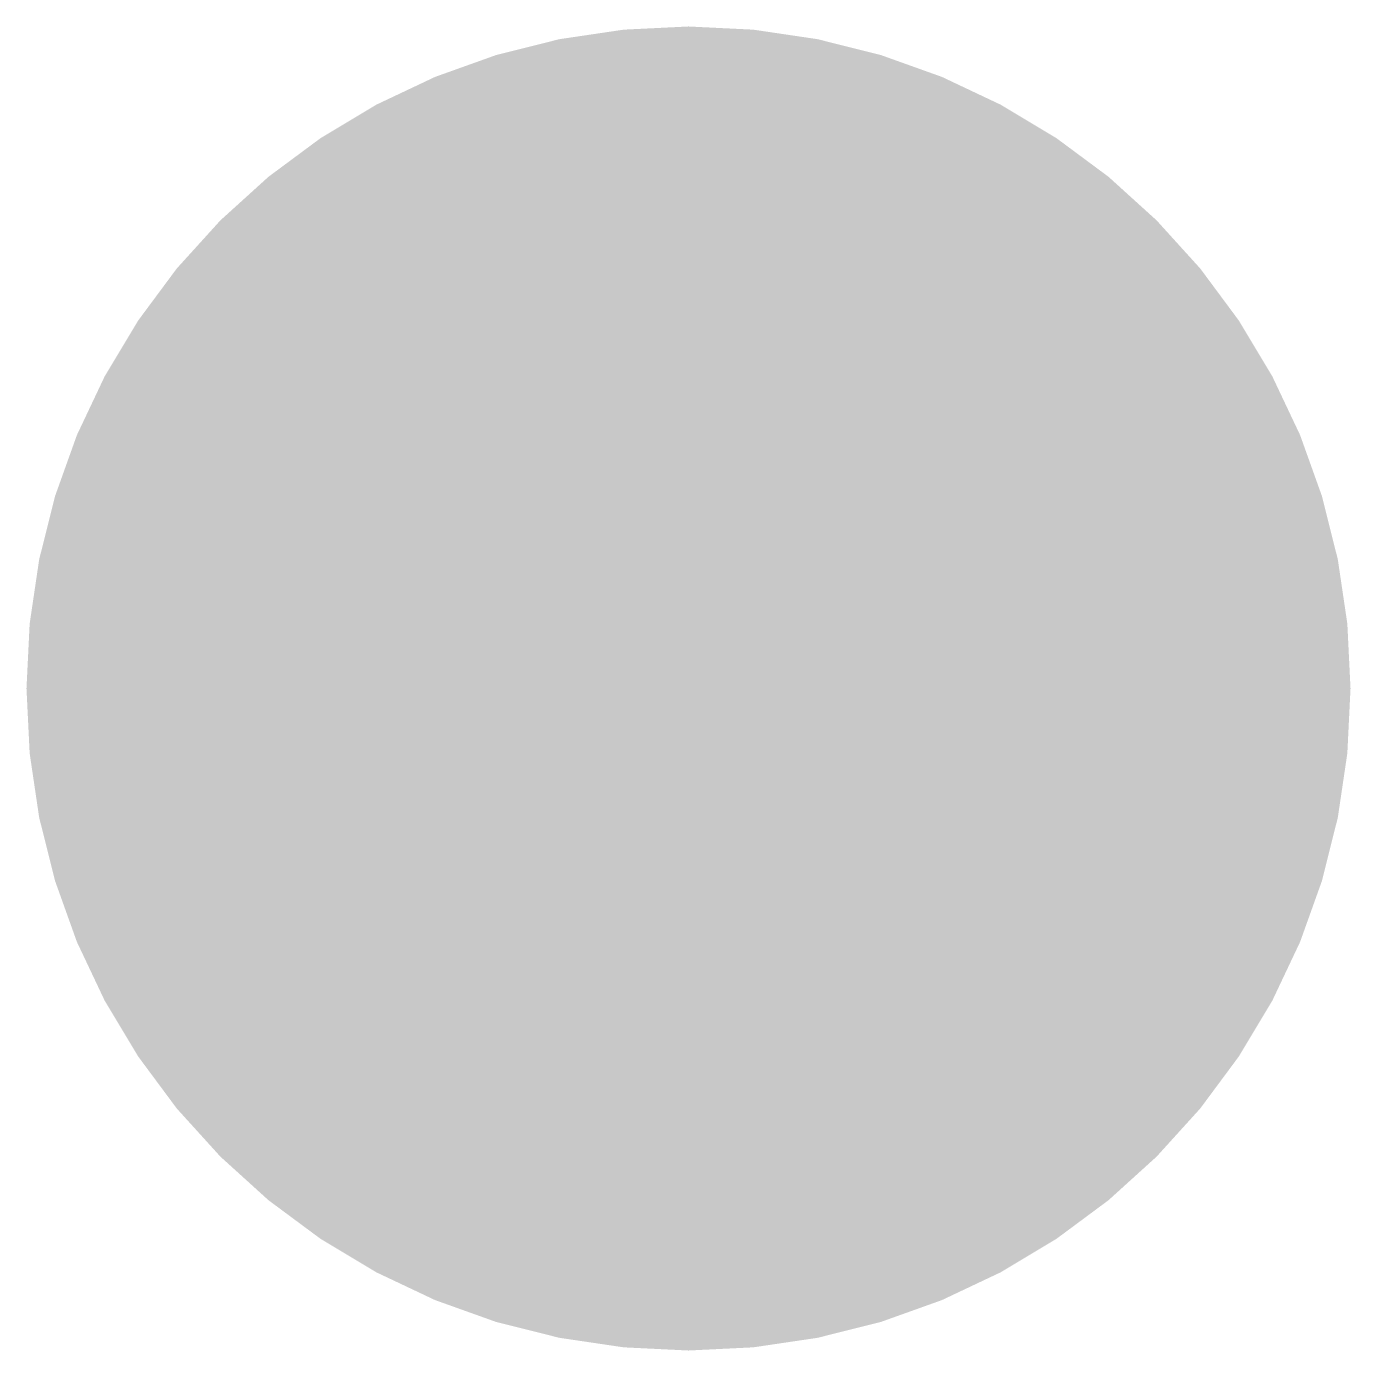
# Model space of a CAD drawing. Extents: x -0.02 to 0.02, y -0.02 to 0.02.
import ezdxf

# ---------------------------------------------------------------- set-up
doc = ezdxf.new("R2010")
doc.units = 0
doc.layers.add('ACERO', color=5, linetype='CONTINUOUS')

msp = doc.modelspace()

# ---------------------------------------------------------------- linework, layer by layer
at = {"layer": 'ACERO', "color": 0, "const_width": 0.02}
msp.add_lwpolyline([(-0.01, 0, 1), (0.01, 0, 1)], format="xyb", close=True, dxfattribs=at)

doc.saveas('drawing.dxf')
